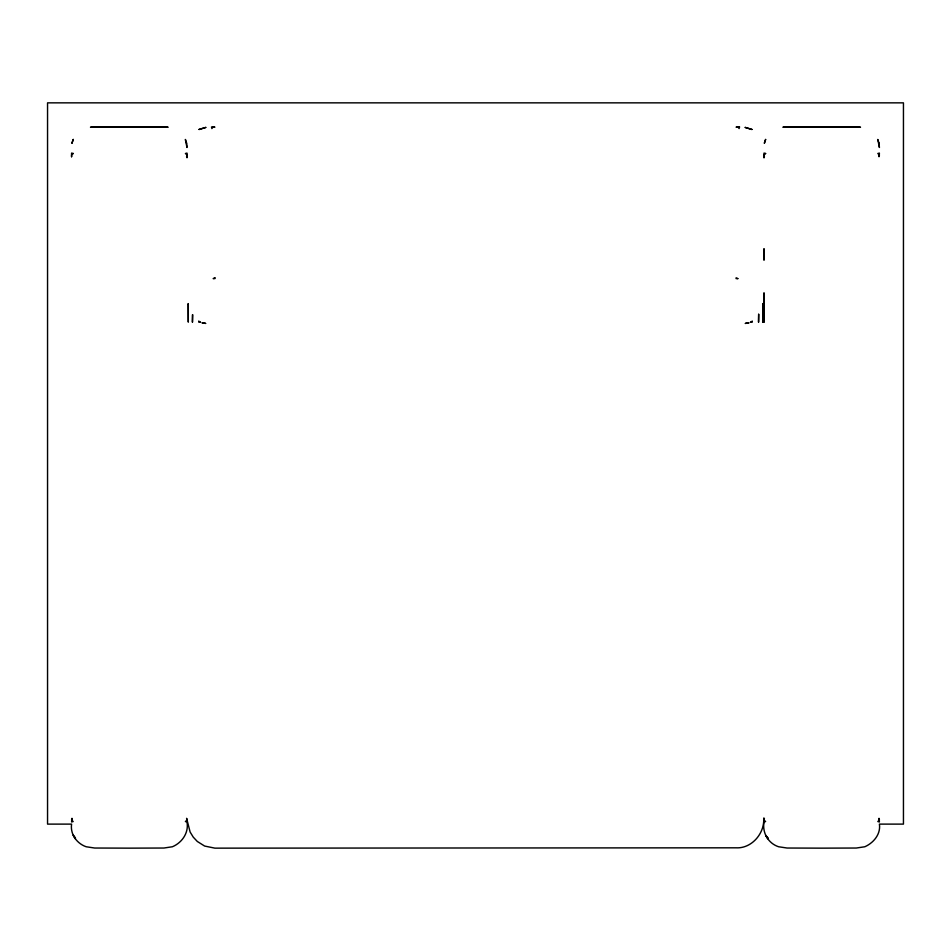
<?xml version="1.0" encoding="UTF-8"?>
<svg xmlns="http://www.w3.org/2000/svg" width="951" height="951" viewBox="0 0 951 951"><rect width="100%" height="100%" fill="white"/><g stroke="black" fill="none" stroke-linecap="round" stroke-linejoin="round"><path stroke-width="1.43" d="M71.587 820L71.979 818.312L71.587 821.973L73.215 821.545L71.587 820.166M879.413 820.166L877.785 821.545L879.413 821.973L879.021 818.312L879.413 820M762.809 303.595L762.702 322.127L762.809 303.595M758.672 314.282L758.553 322.127L758.672 314.282M192.577 314.686L192.447 322.127L192.577 314.686M198.771 321.283L198.759 322.127L200.495 322.127L198.771 321.283M763.701 818.312C764.711 833.397 751.659 848.696 736.086 847.817L214.914 848.149L204.631 846.057L197.321 841.48L193.243 837.118L190.117 832.018L186.61 818.312L186.99 820.166L185.374 821.545L186.99 821.973C188.987 832.719 182.093 842.669 172.404 846.759L163.917 848.03L129.288 848.149L94.672 848.03L86.172 846.759C76.769 843.501 70.101 834.17 71.587 824.113L47.55 824.113L47.55 102.851L903.45 102.851L903.45 824.113L879.413 824.113C880.911 834.158 873.565 842.883 864.828 846.759L856.328 848.03L821.712 848.149L787.083 848.03L778.596 846.759C768.146 843.335 762.131 832.648 764.01 821.973L765.626 821.545L764.01 820.166L764.39 818.312L763.701 818.312M187.181 154.514L187.002 157.747L186.99 153.075L185.374 153.503L186.99 154.87L186.61 156.737L187.181 154.514M764.01 293.051L764.01 322.127L764.01 293.051M879.413 154.87L879.021 156.737L879.413 153.075L877.785 153.503L879.413 154.87M739.509 126.935L739.117 128.551L737.833 126.899L736.086 127.149L739.509 126.935M73.215 139.464L71.979 143.161L73.215 139.464M765.626 139.464L764.39 143.161L765.626 139.464M213.167 126.899L211.883 128.551L211.491 126.935L214.914 127.149L213.167 126.899M73.215 153.503L71.587 154.87L71.587 156.737L71.587 153.075L73.215 153.503M765.626 153.503L764.01 154.87L764.39 156.737L763.819 154.537L764.01 157.89L764.01 153.075L765.626 153.503M745.394 323.399L748.782 322.888L745.394 323.399M752.229 321.283L750.505 322.127L752.241 322.127L752.229 321.283M214.914 277.858L213.167 278.619L214.914 278.607L214.914 277.858M205.773 127.434L199.044 129.467L205.773 127.434M94.672 126.887L90.476 127.22L168.113 127.22L94.672 126.887M787.083 126.887L782.887 127.22L860.524 127.22L787.083 126.887M737.833 278.619L736.086 278.607L736.086 277.858L737.833 278.619M205.606 323.399L202.218 322.888L205.606 323.399M751.956 129.467L745.227 127.434L751.956 129.467M764.01 248.924L764.01 259.956L764.01 248.924M767.766 837.676L765.626 835.275L767.766 838.77L767.766 837.676M75.355 837.676L73.215 835.275L75.355 838.77L75.355 837.676M879.021 143.161L877.785 139.464L879.413 147.488L879.021 143.161M186.61 143.161L185.374 139.464L186.99 147.488L186.61 143.161M188.298 304.225L188.191 303.595L188.298 322.127L188.298 304.225"/></g></svg>
